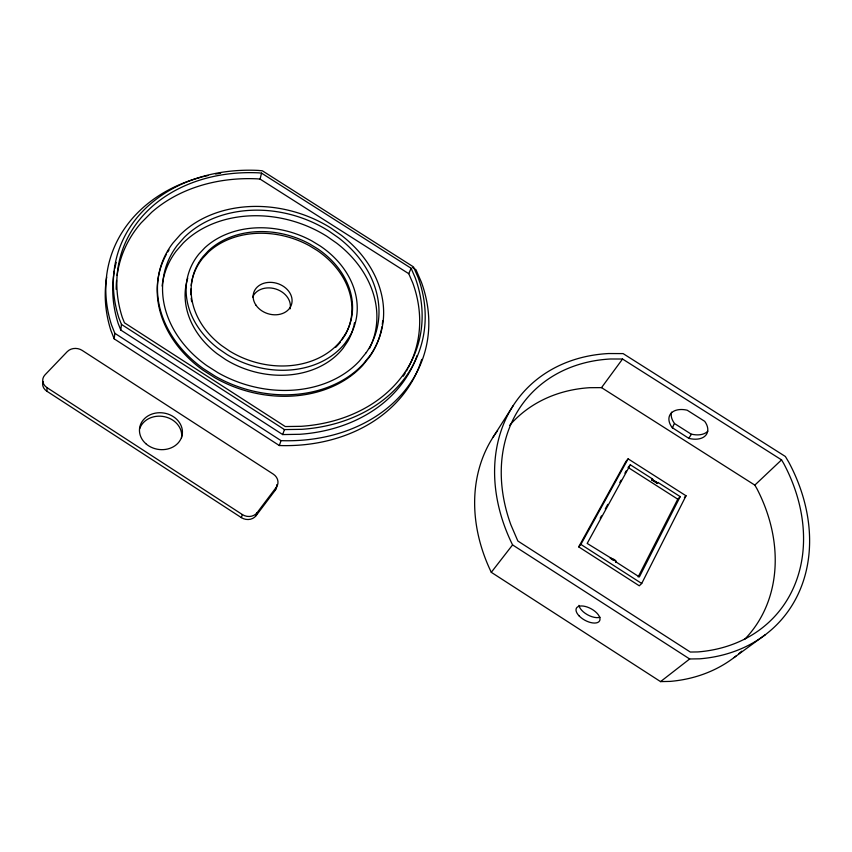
<?xml version="1.0" encoding="UTF-8"?>
<svg xmlns="http://www.w3.org/2000/svg" width="852" height="852" viewBox="0 0 852 852"><rect width="100%" height="100%" fill="white"/><g stroke="black" fill="none" stroke-linecap="round" stroke-linejoin="round"><path stroke-width="1.28" d="M46.913 391.26L47.041 387.66A11.055 9.074 3.6 0 1 45.007 374.859L67.34 351.546C71.174 347.712 77.617 347.499 82.08 350.342L273.226 474.085A10.575 9.265 17.3 0 1 276.336 487.216L275.185 490.326L256.101 515.652A10.703 9.51 15.3 0 1 241.35 517.611L46.913 391.26A11.001 9.042 3.5 0 1 42.983 381.632M421.708 359.384A163.105 131.038 17.2 0 1 279.318 445.532L114.2 338.862L114.818 333.292L111.452 324.74A164.138 131.485 17.3 0 1 202.137 176.96M417.043 355.603A157.524 126.171 17.3 0 1 299.872 434.286L282.694 434.573L120.792 330.054L121.463 324.41L118.897 317.956A158.525 126.597 17.4 0 1 258.316 170.421L262.384 170.815L413.518 266.921L418.066 277.379A158.525 126.597 17.4 0 1 301.736 429.323L284.451 429.589L121.463 324.41M408.257 367.745A154.223 123.508 17.3 0 0 412.826 283.098L408.758 273.694L260.094 179.101L261.532 173.126L258.625 172.85A155.202 123.923 17.4 0 0 122.305 317.402L124.445 322.791L285.271 426.554L301.129 426.32A155.202 123.923 17.4 0 0 415.19 277.688L411.101 268.252L261.532 173.126M241.35 517.611L242.373 514.565A10.746 9.542 15.4 0 0 257.187 512.606L276.336 487.216M282.694 434.573L284.451 429.589M279.318 445.532L281.043 440.644A164.138 131.485 17.3 0 0 421.378 282.161L415.957 269.711L412.592 267.571M256.101 515.652L257.187 512.606M408.758 273.694L411.101 268.252M641.705 583.482L686.03 495.789L628.126 458.845L625.879 461.507L578.7 546.867L639.288 585.803L641.705 583.482L580.883 544.407L578.7 546.867M638.159 576.921L677.766 499.165L680.205 496.631L657.957 482.434L657.233 483.489L657.957 482.434M680.205 496.631L639.362 576.942L616.081 561.99L615.698 562.384C617.977 560.563 610.799 557.559 610.234 558.316M688.757 438.311L689.257 438.46A20.725 13.014 26.3 0 0 705.637 435.447A20.725 13.014 26.3 0 0 704.721 421.335L687.17 410.195A20.725 13.014 26.3 0 0 672.111 427.555L688.757 438.311L691.494 434.158A20.672 13.046 26.2 0 0 707.799 431.165M610.65 557.89L587.177 543.427L630.331 464.798L652.536 478.973L651.812 480.027L657.339 483.446M672.409 427.928L674.39 423.295A20.672 13.046 26.2 0 1 671.578 412.176M600.181 518.208L601.448 515.897M605.261 508.974L607.796 504.363M619.83 482.445L621.097 480.134M624.899 473.211L626.167 470.911M580.883 544.407L628.126 458.845M493.084 437.172L513.138 405.712M340.331 342.153L340.385 342.089A81.898 65.508 17.4 0 1 335.731 347.286M341.844 339.937L344.783 335.645A81.898 65.508 17.4 0 0 317.157 250.456L309.287 245.653A81.898 65.508 17.4 0 0 208.335 252.213L202.861 258.06A81.898 65.508 17.4 0 0 191.189 285.431M509.539 425.499A158.951 128.332 41.9 0 1 589.786 387.692L601.523 387.628L622.546 359.022L781.55 459.878L783.702 463.499A165.075 130.952 41.3 0 1 697.809 651.929L690.301 652.046L517.846 541.009L510.934 524.949A165.075 130.952 41.3 0 1 610.447 358.99L622.546 359.022M735.958 656.083A164.926 133.423 42 0 1 670.194 681.398L660.556 681.611L491.295 572.32L512.574 544.907A172.008 136.48 41.3 0 1 608.647 353.537L623.11 353.601L785.374 456.491L788.771 462.178A172.008 136.48 41.3 0 1 699.673 658.82L689.673 658.979L512.574 544.907M630.331 464.798L628.073 467.45L677.766 499.165M652.536 478.973L652.142 479.41L656.477 482.179M684.39 497.472L686.03 495.789M601.523 387.628L754.829 485.118L781.55 459.878M660.556 681.611L689.673 658.979M733.977 657.637L765.479 634.602M651.812 480.027L652.195 479.601L657.627 483.063M260.094 179.101L257.208 178.835A154.223 123.508 17.3 0 0 151.72 212.233L141.059 222.958A154.223 123.508 17.3 0 0 117.118 275.42M674.699 423.657L690.993 434.019M610.543 557.922L616.22 561.564M611.182 558.923L613.078 560.137M114.818 333.292L281.043 440.644M47.041 387.66L242.373 514.565M754.829 485.118L756.885 488.643A158.951 128.332 41.9 0 1 744.499 639.501M120.792 330.054L118.236 323.632A157.524 126.171 17.3 0 1 114.296 271.106M114.2 338.862L110.845 330.342A163.105 131.038 17.2 0 1 106.702 277.081M276.804 484.618A10.533 9.244 17.2 0 1 275.185 490.326M139.707 428.726A21.47 18.339 8.8 0 1 164.585 416.734A21.47 18.339 8.8 0 1 181.529 437.79M741.687 651.184A164.926 133.423 42 0 1 738.865 653.676M491.295 572.32A164.926 133.423 42 0 1 497.568 430.729M600.074 617.242A13.174 6.56 28.6 0 1 587.411 614.707A13.174 6.56 28.6 0 1 578.934 605.357M203.426 176.63A164.138 131.485 17.3 0 1 208.271 175.491M215.652 174.042A164.138 131.485 17.3 0 1 220.625 173.244M381.93 326.795A114.754 91.824 17.4 0 1 369.704 356.668L362.696 365.391A114.754 91.824 17.4 0 1 215.023 377.841L203.213 370.311A114.754 91.824 17.4 0 1 166.523 254.077M167.748 251.958A114.754 91.824 17.4 0 1 169.047 249.87M382.686 320.874A114.754 91.824 17.4 0 1 382.292 324.442M353.761 326.22A86.467 69.3 17.4 0 1 347.733 341.375L343.058 348.266A86.467 69.3 17.4 0 1 225.631 359.576L217.079 353.708A86.467 69.3 17.4 0 1 187.738 278.157M354.453 322.802A86.467 69.3 17.4 0 1 354.006 325.091M191.689 301.704A81.898 65.508 17.4 0 1 191.189 298.221M190.891 294.749A81.898 65.508 17.4 0 1 190.891 289.02M114.775 268.593A157.524 126.171 17.3 0 1 116.245 262.384M369.438 348.606A109.354 87.671 17.3 0 0 336.838 243.267L326.944 236.355A109.354 87.671 17.3 0 0 183.255 242.98L176.226 251.02A109.354 87.671 17.3 0 0 163.179 279.531M162.125 286.08A109.354 87.671 17.3 0 1 162.924 280.83M407.682 368.82A154.223 123.508 17.3 0 1 406.5 370.961M405.243 373.08A154.223 123.508 17.3 0 1 403.273 376.222M116.191 289.35A154.223 123.508 17.3 0 1 116.564 280.436M252.661 297.071A19.681 15.783 17.4 0 1 275.803 289.009A19.681 15.783 17.4 0 1 290.117 308.861M349.703 336.348L344.996 343.271A86.989 69.523 17.4 0 1 226.909 354.475L218.304 348.564A86.989 69.523 17.4 0 1 198.995 253.96L204.821 247.772A86.989 69.523 17.4 0 1 311.917 240.946L320.267 246.036A86.989 69.523 17.4 0 1 349.703 336.348M345.369 334.112L340.917 340.63A82.048 65.561 17.4 0 1 229.625 351.088L221.531 345.529A82.048 65.561 17.4 0 1 203.191 256.399L208.676 250.541A82.048 65.561 17.4 0 1 309.798 244.013L317.679 248.827A82.048 65.561 17.4 0 1 345.369 334.112M370.343 355.178L363.325 363.91A114.956 91.909 17.4 0 1 215.396 376.318L203.564 368.767A114.956 91.909 17.4 0 1 172.86 243.139L180.262 234.737A114.956 91.909 17.4 0 1 331.077 228.134L341.46 235.376A114.956 91.909 17.4 0 1 370.343 355.178M366.168 352.675L359.427 361.014A110.014 87.948 17.4 0 1 217.995 372.739L206.695 365.54A110.014 87.948 17.4 0 1 177.173 245.451L184.234 237.388A110.014 87.948 17.4 0 1 328.702 230.956L338.649 237.9A110.014 87.948 17.4 0 1 366.168 352.675M145.798 443.658A21.566 18.393 8.9 0 0 181.721 436.778A21.566 18.393 8.9 0 0 155.298 413.156A21.566 18.393 8.9 0 0 145.798 443.658M579.232 616.028A13.206 6.528 28.7 0 0 599.488 621.033A13.206 6.528 28.7 0 0 585.303 606.464A13.206 6.528 28.7 0 0 579.232 616.028M255.973 305.165A19.809 15.837 17.5 0 0 289.712 308.126A19.809 15.837 17.5 0 0 272.171 282.438A19.809 15.837 17.5 0 0 255.973 305.165"/></g></svg>
